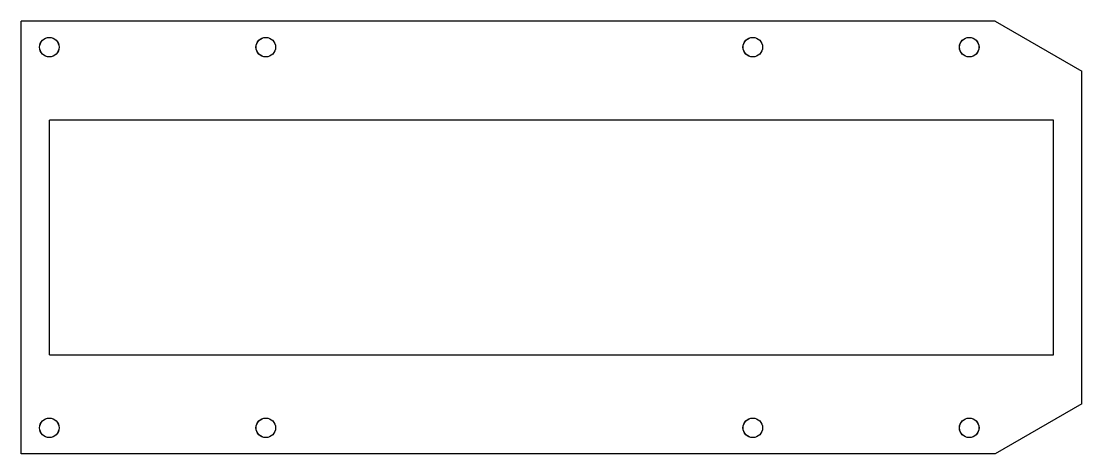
# Model space of a CAD drawing. Header units: millimetres. Extents: x 0 to 490, y 0 to 200.
import ezdxf

# ---------------------------------------------------------------- set-up
doc = ezdxf.new("R2010")
doc.units = ezdxf.units.MM

msp = doc.modelspace()

# ---------------------------------------------------------------- linework, layer by layer
at = {"color": 7, "linetype": 'Continuous', "lineweight": 25}
for p, q in [((450, 200), (0, 200)), ((0, 0), (0, 200)), ((450, 200), (490, 176.91)), ((490, 23.09), (490, 176.91)), ((13, 45.7), (13, 154.3)), ((477, 154.3), (13, 154.3)), ((477, 45.7), (477, 154.3)), ((13, 45.7), (477, 45.7)), ((490, 23.09), (450, 0)), ((450, 0), (0, 0))]:
    msp.add_line(p, q, dxfattribs=at)
for centre, radius in [((13, 188), 4.53), ((13, 188), 4.5), ((13, 188), 4.5), ((113, 188), 4.53), ((113, 188), 4.5), ((113, 188), 4.5), ((338, 188), 4.53), ((338, 188), 4.5), ((338, 188), 4.5), ((438, 188), 4.53), ((438, 188), 4.5), ((438, 188), 4.5), ((13, 12), 4.53), ((13, 12), 4.5), ((13, 12), 4.5), ((113, 12), 4.53), ((113, 12), 4.5), ((113, 12), 4.5), ((338, 12), 4.53), ((338, 12), 4.5), ((338, 12), 4.5), ((438, 12), 4.52), ((438, 12), 4.5), ((438, 12), 4.5)]:
    msp.add_circle(centre, radius, dxfattribs=at)

doc.saveas('drawing.dxf')
